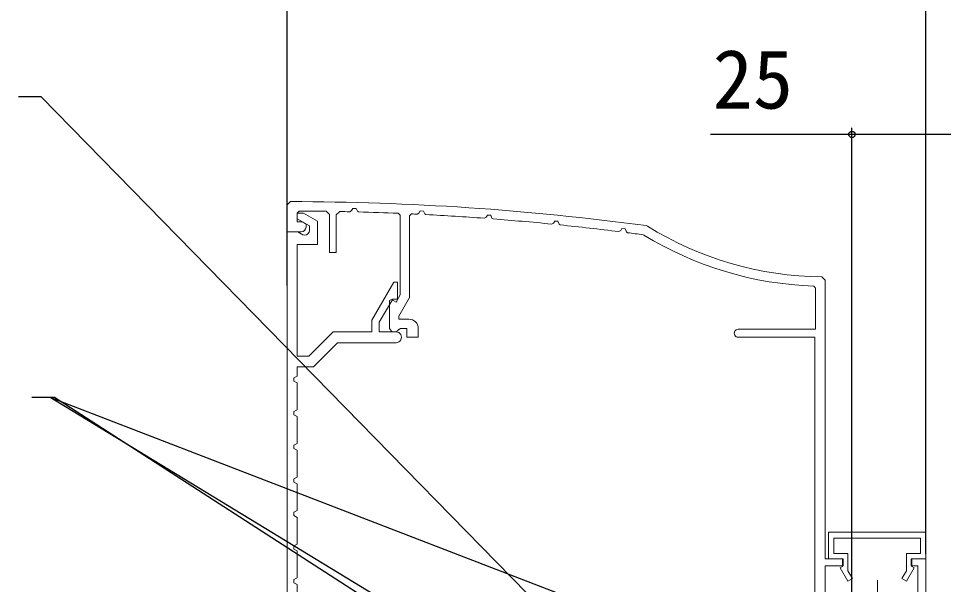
# Model space of a CAD drawing. Units: millimetres, scale not verified. Extents: x -525 to 525, y -783 to 779.
# Drawn here: x -303.7 to -166.1, y -332.6 to -248.4 of the extents above; entities that cross this region are included whole.
import ezdxf
from ezdxf.enums import TextEntityAlignment as Align

# ---------------------------------------------------------------- set-up
doc = ezdxf.new("R2010")
doc.units = ezdxf.units.MM
doc.header["$LTSCALE"] = 4
doc.layers.add('0-2_YKK_11', color=211, linetype='Continuous', lineweight=18)
doc.layers.add('0-5_YKK_13', color=4, linetype='Continuous', lineweight=18)
doc.layers.add('0-7_YKK_D', color=6, linetype='Continuous')
doc.styles.add('ＭＳ ゴシック', font='')
doc.styles.get('ＭＳ ゴシック').set_extended_font_data('MS Gothic')

msp = doc.modelspace()

# ---------------------------------------------------------------- linework, layer by layer
at = {"layer": '0-2_YKK_11', "color": 30}
for p, q in [((-210.352, -279.194), (-210.154, -279.265)), ((-210.675, -280.59), (-210.792, -280.548)), ((-184.228, -286.814), (-183.733, -287.314))]:
    msp.add_line(p, q, dxfattribs=at)
for points in [[(-261.633, -280.117), (-263.733, -280.117), (-263.733, -276.117), (-263.232, -275.617)], [(-261.932, -277.021), (-262.233, -277.321), (-262.233, -278.617), (-261.533, -278.617), (-260.933, -278.963), (-260.933, -279.417)], [(-247.533, -295.017), (-250.033, -295.017), (-250.033, -293.581), (-248.033, -290.117), (-247.333, -290.117), (-247.333, -287.617), (-247.86, -287.617), (-251.133, -293.286), (-251.133, -295.017), (-256.896, -295.017), (-260.496, -298.617), (-262.233, -298.617), (-262.233, -282.017), (-259.233, -282.017), (-259.233, -278.517), (-261.311, -277.317), (-262.233, -277.317), (-262.233, -278.17), (-260.433, -279.209), (-260.433, -279.917)], [(-255.923, -277.093), (-256.433, -277.593), (-256.433, -283.217), (-257.433, -283.217), (-257.433, -277.559), (-257.926, -277.059)], [(-253.112, -277.158), (-253.286, -277.046), (-253.481, -276.646), (-253.971, -276.637), (-254.146, -276.966), (-254.418, -277.125)], [(-248.533, -294.267), (-248.533, -290.343), (-248.233, -290.17), (-247.542, -290.569), (-246.933, -289.515), (-246.933, -277.658), (-247.22, -277.359)], [(-245.219, -277.447), (-245.533, -277.746), (-245.533, -289.89), (-247.133, -292.661), (-247.133, -293.117), (-245.633, -293.117)], [(-243.113, -277.55), (-243.284, -277.435), (-243.474, -277.027), (-243.963, -277.009), (-244.142, -277.331), (-244.419, -277.485)], [(-233.114, -278.194), (-233.281, -278.076), (-233.466, -277.66), (-233.955, -277.633), (-234.139, -277.948), (-234.42, -278.096)], [(-223.115, -279.091), (-223.279, -278.971), (-223.46, -278.545), (-223.947, -278.509), (-224.135, -278.817), (-224.421, -278.96)], [(-263.733, -280.117), (-263.733, -372.117), (-263.733, -390.116), (-263.733, -372.117)], [(-261.133, -280.617), (-261.383, -280.55), (-262.133, -280.117), (-263.733, -280.117)], [(-213.117, -280.243), (-213.277, -280.12), (-213.454, -279.685), (-213.939, -279.641), (-214.131, -279.942), (-214.421, -280.078)], [(-183.733, -287.314), (-183.733, -328.817), (-181.033, -328.817), (-181.033, -329.817), (-183.733, -329.817), (-183.733, -335.617), (-169.933, -335.617), (-169.933, -329.817), (-170.933, -329.817), (-170.933, -328.817), (-168.733, -328.817), (-168.733, -337.117), (-185.233, -337.117), (-185.233, -295.817), (-196.633, -295.817)], [(-196.633, -294.617), (-185.133, -294.617), (-185.133, -288.489), (-185.423, -288.189)], [(-244.233, -294.517), (-244.233, -295.817), (-245.933, -295.817), (-245.933, -294.517), (-246.888, -294.517), (-247.144, -294.659)], [(-262.233, -336.617), (-262.233, -332.617), (-262.733, -332.362), (-262.733, -331.871), (-262.233, -331.617), (-262.233, -327.617), (-262.733, -327.362), (-262.733, -326.871), (-262.233, -326.617), (-262.233, -322.617), (-262.733, -322.362), (-262.733, -321.871), (-262.233, -321.617), (-262.233, -317.617), (-262.733, -317.362), (-262.733, -316.871), (-262.233, -316.617), (-262.233, -312.617), (-262.733, -312.362), (-262.733, -311.871), (-262.233, -311.617), (-262.233, -307.617), (-262.733, -307.362), (-262.733, -306.871), (-262.233, -306.617), (-262.233, -302.617), (-262.733, -302.362), (-262.733, -301.871), (-262.233, -301.617), (-262.233, -300.217), (-259.833, -300.217), (-256.233, -296.617), (-247.533, -296.617)]]:
    msp.add_lwpolyline(points, dxfattribs=at)
msp.add_lwpolyline([(-183.23, -324.817), (-168.73, -324.817), (-168.73, -328.817), (-170.83, -328.817), (-170.83, -329.917), (-170.456, -330.132), (-171.602, -332.117), (-172.295, -331.717), (-171.63, -330.564), (-171.63, -328.017), (-169.53, -328.017), (-169.53, -325.717), (-182.43, -325.717), (-182.43, -328.017), (-180.33, -328.017), (-180.33, -330.564), (-179.664, -331.717), (-180.357, -332.117), (-181.503, -330.132), (-181.13, -329.917), (-181.13, -328.817), (-183.23, -328.817)], close=True, dxfattribs=at)
for centre, radius, start, end in [((-263.733, -675.616), 400, 82.33082, 89.92829), ((-263.733, -675.636), 398.62, 89.16523, 89.74105), ((-263.734, -675.664), 398.647, 88.66088, 88.87729), ((-263.733, -675.623), 398.606, 87.62579, 88.47308), ((-263.736, -675.685), 398.668, 87.22266, 87.33777), ((-263.733, -675.62), 398.604, 85.78265, 87.03468), ((-263.732, -675.611), 398.594, 84.33993, 85.59442), ((-263.734, -675.625), 398.608, 82.89361, 84.15137), ((-183.733, -236.817), 50, 238.10086, 269.43271), ((-261.633, -279.417), 0.7, 270.00001, 359.99999), ((-261.133, -279.917), 0.7, 270.00001, 359.99999), ((-263.734, -675.622), 398.606, 82.36763, 82.70464), ((-183.733, -236.817), 51.4, 238.38815, 268.11567), ((-247.783, -294.267), 0.75, 180, 328.41188), ((-245.633, -294.517), 1.4, 0.00001, 89.99999), ((-247.533, -295.817), 0.8, 269.99999, 90.00001), ((-196.633, -295.217), 0.6, 89.99999, 270.00001)]:
    msp.add_arc(centre, radius, start, end, dxfattribs=at)
at = {"layer": '0-5_YKK_13'}
msp.add_line((-175.93, -331.963), (-175.93, -346.646), dxfattribs=at)
at = {"layer": '0-7_YKK_D'}
for p, q in [((-263.73, -288.117), (-263.73, -234.617)), ((-168.73, -328.116), (-168.73, -234.617)), ((-168.73, -328.116), (-168.73, -234.617)), ((-179.732, -336.414), (-179.731, -264.612))]:
    msp.add_line(p, q, dxfattribs=at)
for points in [[(-183.38, -379.648), (-185.162, -377.824), (-300.348, -260.015), (-303.698, -260.015)], [(-154.731, -265.612), (-179.731, -265.612), (-200.762, -265.612)], [(-192.095, -373.461), (-194.237, -372.077), (-298.348, -304.797), (-301.698, -304.797)], [(-185.837, -373.73), (-188.015, -372.403), (-298.986, -304.797)], [(-183.229, -349.461), (-185.608, -348.543), (-298.986, -304.797)]]:
    msp.add_lwpolyline(points, dxfattribs=at)
msp.add_circle((-179.731, -265.612), 0.478, dxfattribs=at)

# ---------------------------------------------------------------- texts
at = {"layer": '0-7_YKK_D', "style": 'ＭＳ ゴシック'}
msp.add_text('25', height=8.798, rotation=359.999, dxfattribs=at).set_placement((-200.449, -264.412), align=Align.BOTTOM_LEFT)

doc.saveas('drawing.dxf')
